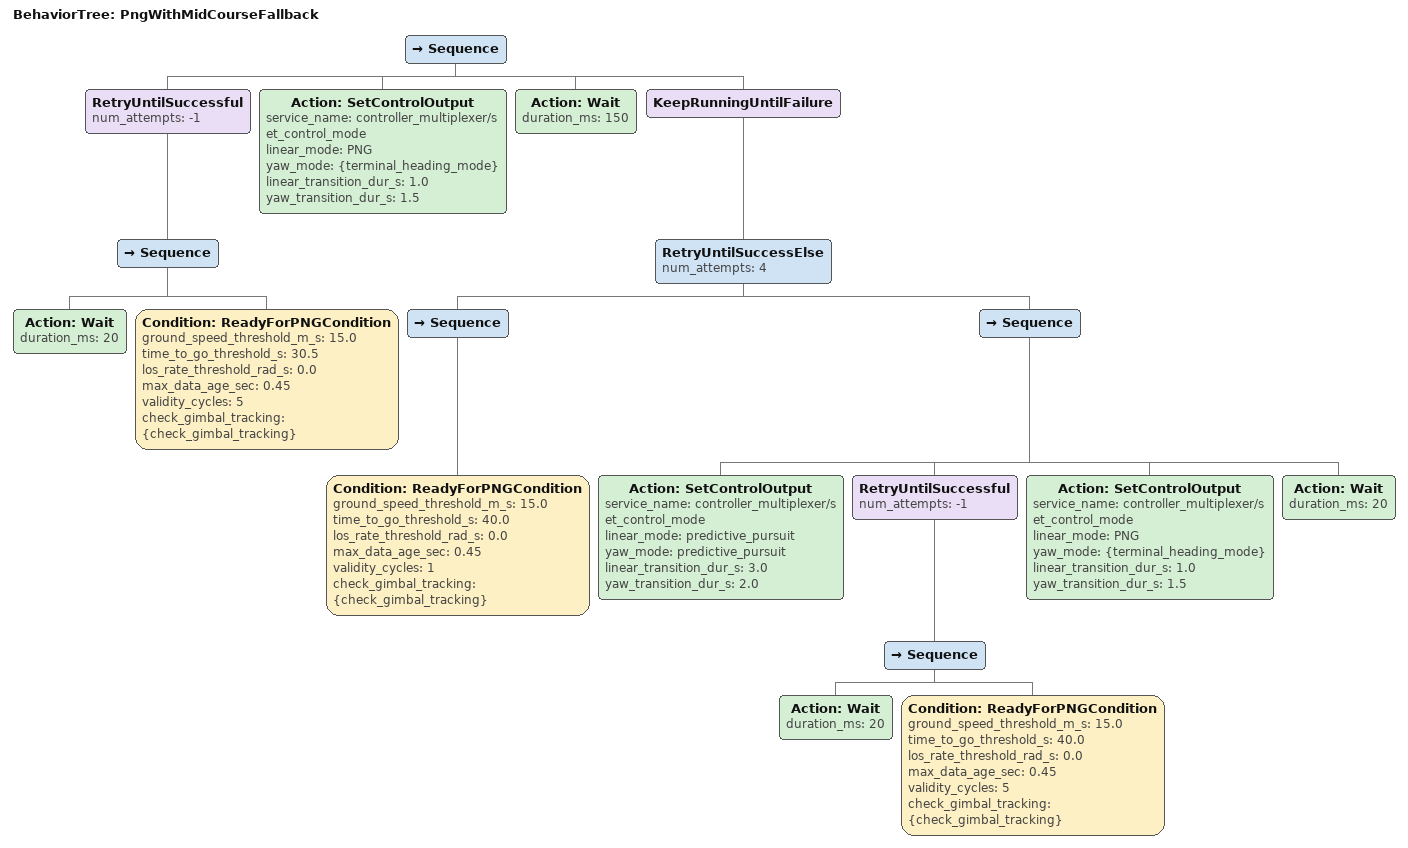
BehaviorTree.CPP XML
<?xml version="1.0" encoding="UTF-8"?>
<root main_tree_to_execute="PngWithMidCourseFallback">
  <BehaviorTree ID="PngWithMidCourseFallback">
    <Sequence>
      <RetryUntilSuccessful num_attempts="-1">
        <Sequence>
          <Action ID="Wait" duration_ms="20"/>
          <Condition ID="ReadyForPNGCondition" ground_speed_threshold_m_s="15.0" time_to_go_threshold_s="30.5" los_rate_threshold_rad_s="0.0" max_data_age_sec="0.45" validity_cycles="5" check_gimbal_tracking="{check_gimbal_tracking}"/>
        </Sequence>
      </RetryUntilSuccessful>
      <Action ID="SetControlOutput" service_name="controller_multiplexer/set_control_mode" linear_mode="PNG" yaw_mode="{terminal_heading_mode}" linear_transition_dur_s="1.0" yaw_transition_dur_s="1.5"/>
      <Action ID="Wait" duration_ms="150"/>
      <KeepRunningUntilFailure>
        <RetryUntilSuccessElse num_attempts="4">
          <Sequence>
            <Condition ID="ReadyForPNGCondition" ground_speed_threshold_m_s="15.0" time_to_go_threshold_s="40.0" los_rate_threshold_rad_s="0.0" max_data_age_sec="0.45" validity_cycles="1" check_gimbal_tracking="{check_gimbal_tracking}"/>
          </Sequence>
          <Sequence>
            <Action ID="SetControlOutput" service_name="controller_multiplexer/set_control_mode" linear_mode="predictive_pursuit" yaw_mode="predictive_pursuit" linear_transition_dur_s="3.0" yaw_transition_dur_s="2.0"/>
            <RetryUntilSuccessful num_attempts="-1">
              <Sequence>
                <Action ID="Wait" duration_ms="20"/>
                <Condition ID="ReadyForPNGCondition" ground_speed_threshold_m_s="15.0" time_to_go_threshold_s="40.0" los_rate_threshold_rad_s="0.0" max_data_age_sec="0.45" validity_cycles="5" check_gimbal_tracking="{check_gimbal_tracking}"/>
              </Sequence>
            </RetryUntilSuccessful>
            <Action ID="SetControlOutput" service_name="controller_multiplexer/set_control_mode" linear_mode="PNG" yaw_mode="{terminal_heading_mode}" linear_transition_dur_s="1.0" yaw_transition_dur_s="1.5"/>
            <Action ID="Wait" duration_ms="20"/>
          </Sequence>
        </RetryUntilSuccessElse>
      </KeepRunningUntilFailure>
    </Sequence>
  </BehaviorTree>
</root>
